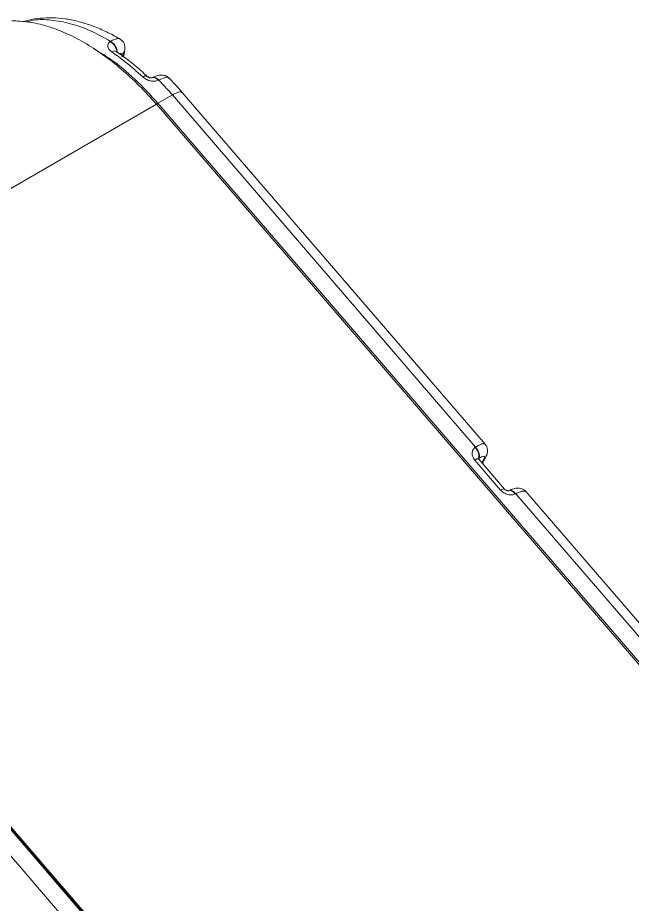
# Model space of a CAD drawing. Header units: millimetres. Extents: x 169 to 14583, y -399 to 10804.
# Drawn here: x 4141.7 to 4277.3, y 9072.3 to 9267.8 of the extents above; entities that cross this region are included whole.
import ezdxf

# ---------------------------------------------------------------- set-up
doc = ezdxf.new("R2010")
doc.units = ezdxf.units.MM
doc.header["$LTSCALE"] = 35

msp = doc.modelspace()

# ---------------------------------------------------------------- linework, layer by layer
at = {"color": 7, "linetype": 'Continuous', "lineweight": 18}
for p, q in [((4164.288, 9263.085), (4164.345, 9263.01)), ((4163.738, 9259.543), (4163.392, 9259.453)), ((4164.695, 9259.752), (4164.493, 9259.619)), ((4165.065, 9259.202), (4165.157, 9259.881)), ((4172.799, 9254.073), (4175.81, 9250.798)), ((4244.822, 9173.768), (4178.004, 9251.337)), ((4175.81, 9250.798), (4172.628, 9248.961)), ((4175.81, 9250.798), (4242.705, 9173.14)), ((4172.292, 9248.736), (4059.155, 9183.423)), ((4172.292, 9248.736), (4317.235, 9080.474)), ((4172.628, 9248.961), (4317.588, 9080.678)), ((4058.788, 9183.207), (4200.684, 9018.481)), ((4200.906, 9018.546), (4059.01, 9183.272)), ((4059.155, 9183.423), (4204.646, 9014.524)), ((4242.617, 9173.081), (4242.705, 9173.14)), ((4248.229, 9163.654), (4242.517, 9170.285)), ((4243.401, 9170.63), (4243.313, 9170.572)), ((4249.107, 9163.87), (4243.395, 9170.501)), ((4244.148, 9169.791), (4244.058, 9169.732)), ((4244.467, 9170.336), (4244.148, 9169.791)), ((4244.543, 9170.214), (4244.148, 9169.791)), ((4244.543, 9170.208), (4244.862, 9170.753)), ((4301.621, 9107.832), (4253.847, 9163.292)), ((4251.577, 9162.841), (4251.48, 9162.792)), ((4251.577, 9162.841), (4299.503, 9107.204)), ((4129.658, 9095.148), (4194.934, 9019.37))]:
    msp.add_line(p, q, dxfattribs=at)
at = {"color": 7, "linetype": 'Continuous', "lineweight": 18, "flags": 128}
for points in [[(4162.108, 9262.541), (4162.157, 9262.573), (4162.195, 9262.598)], [(4172.799, 9254.073), (4172.744, 9254.046), (4172.702, 9254.024)]]:
    msp.add_lwpolyline(points, dxfattribs=at)
at = {"color": 7, "linetype": 'Continuous', "lineweight": 18}
for points, knots in [([(4140.378, 9267.148), (4141.632, 9267.097), (4144.137, 9266.994), (4148.116, 9266.049), (4152.192, 9264.542), (4156.334, 9262.43), (4160.476, 9259.763), (4164.553, 9256.566), (4168.533, 9252.918), (4171.038, 9250.132), (4172.292, 9248.736)], [0, 0, 0, 0, 0.1252329, 0.2500261, 0.3748067, 0.5000011, 0.6252061, 0.7500049, 0.8748015, 1, 1, 1, 1]), ([(4164.279, 9263.083), (4163.993, 9263.253), (4162.77, 9263.977), (4160.588, 9265.065), (4157.74, 9266.226), (4154.897, 9267.082), (4152.089, 9267.626), (4149.339, 9267.855), (4146.688, 9267.745), (4144.568, 9267.447), (4143.384, 9267.07), (4143.007, 9266.95)], [0, 0, 0, 0, 0.0401289, 0.1711931, 0.3024227, 0.4332947, 0.563271, 0.6917202, 0.8180688, 0.9419931, 1, 1, 1, 1]), ([(4143.602, 9266.905), (4144.096, 9267.034), (4145.799, 9267.478), (4149.066, 9267.391), (4153.298, 9266.639), (4157.714, 9265.092), (4160.701, 9263.429), (4162.195, 9262.598)], [0, 0, 0, 0, 0.09274555, 0.31955916, 0.54637277, 0.77318639, 1, 1, 1, 1]), ([(4162.195, 9262.598), (4162.487, 9262.762), (4163.079, 9263.096), (4163.773, 9263.225), (4164.188, 9263.218), (4164.287, 9263.087), (4164.288, 9263.085)], [0, 0, 0, 0, 0.3263642, 0.6627947, 0.9957815, 1, 1, 1, 1]), ([(4165.36, 9261.157), (4165.352, 9261.322), (4165.334, 9261.683), (4165.105, 9262.288), (4164.744, 9262.804), (4164.394, 9262.99), (4164.271, 9263.055)], [0, 0, 0, 0, 0.2323011, 0.5114543, 0.8296139, 1, 1, 1, 1]), ([(4158.376, 9261.021), (4159.639, 9260.281), (4162.736, 9258.467), (4167.597, 9254.422), (4170.951, 9250.781), (4172.628, 9248.961)], [0, 0, 0, 0, 0.2563541, 0.628177, 1, 1, 1, 1]), ([(4162.447, 9260.283), (4162.207, 9260.478), (4161.737, 9260.859), (4161.487, 9261.505), (4161.576, 9262.001), (4161.825, 9262.334), (4162.013, 9262.472), (4162.108, 9262.541)], [0, 0, 0, 0, 0.2786936, 0.5459093, 0.7773637, 0.8876048, 1, 1, 1, 1]), ([(4162.108, 9262.541), (4162.278, 9262.431), (4162.639, 9262.196), (4163.134, 9261.594), (4163.446, 9260.931), (4163.572, 9260.458), (4163.56, 9260.274), (4163.559, 9260.254)], [0, 0, 0, 0, 0.2295016, 0.489025, 0.7629847, 0.9748939, 1, 1, 1, 1]), ([(4162.195, 9262.598), (4162.365, 9262.487), (4162.727, 9262.252), (4163.219, 9261.652), (4163.539, 9260.985), (4163.668, 9260.443), (4163.644, 9260.195), (4163.636, 9260.11)], [0, 0, 0, 0, 0.2115101, 0.4506977, 0.7031985, 0.8985126, 1, 1, 1, 1]), ([(4165.337, 9261.19), (4165.345, 9261.133), (4165.383, 9260.826), (4165.186, 9260.282), (4164.853, 9259.923), (4164.695, 9259.752)], [0, 0, 0, 0, 0.1069696, 0.5749379, 1, 1, 1, 1]), ([(4165.149, 9259.851), (4165.212, 9260.116), (4165.34, 9260.662), (4165.353, 9261.018), (4165.36, 9261.201)], [0, 0, 0, 0, 0.4864522, 1, 1, 1, 1]), ([(4162.447, 9260.283), (4162.664, 9260.383), (4163.057, 9260.565), (4163.314, 9260.418), (4163.428, 9260.352)], [0, 0, 0, 0, 0.551468, 1, 1, 1, 1]), ([(4169.266, 9254.781), (4168.012, 9255.913), (4165.774, 9257.934), (4163.463, 9259.565), (4162.447, 9260.283)], [0, 0, 0, 0, 0.5599409, 1, 1, 1, 1]), ([(4170.212, 9254.925), (4169.759, 9255.343), (4168.449, 9256.553), (4166.198, 9258.433), (4164.375, 9259.725), (4163.446, 9260.383)], [0, 0, 0, 0, 0.2056571, 0.5955258, 1, 1, 1, 1]), ([(4164.12, 9259.891), (4164.242, 9259.932), (4164.597, 9260.055), (4164.656, 9259.872), (4164.695, 9259.752)], [0, 0, 0, 0, 0.3431435, 1, 1, 1, 1]), ([(4165.128, 9259.91), (4165.112, 9259.814), (4165.067, 9259.54), (4164.821, 9259.349), (4164.662, 9259.224)], [0, 0, 0, 0, 0.3512134, 1, 1, 1, 1]), ([(4170.18, 9254.882), (4170.149, 9254.929), (4170.065, 9255.053), (4169.725, 9255.008), (4169.415, 9254.855), (4169.266, 9254.781)], [0, 0, 0, 0, 0.2430027, 0.6362441, 1, 1, 1, 1]), ([(4175.205, 9254.382), (4174.961, 9254.598), (4174.465, 9255.036), (4173.46, 9255.213), (4172.419, 9255.079), (4171.738, 9254.777), (4171.402, 9254.628)], [0, 0, 0, 0, 0.2464834, 0.5018808, 0.7544312, 1, 1, 1, 1]), ([(4172.702, 9254.024), (4172.449, 9253.934), (4171.939, 9253.752), (4170.989, 9253.836), (4170.031, 9254.174), (4169.524, 9254.576), (4169.266, 9254.781)], [0, 0, 0, 0, 0.2378288, 0.4811771, 0.7360747, 1, 1, 1, 1]), ([(4171.309, 9254.581), (4171.285, 9254.571), (4171.236, 9254.551), (4171.129, 9254.538), (4170.998, 9254.542), (4170.848, 9254.57), (4170.685, 9254.622), (4170.518, 9254.7), (4170.355, 9254.801), (4170.26, 9254.883), (4170.213, 9254.924)], [0, 0, 0, 0, 0.1113552, 0.2254283, 0.3431442, 0.4652393, 0.592156, 0.7239352, 0.8601642, 1, 1, 1, 1]), ([(4172.702, 9254.024), (4172.526, 9254.19), (4172.165, 9254.531), (4171.653, 9254.696), (4171.404, 9254.602), (4171.305, 9254.564)], [0, 0, 0, 0, 0.3622771, 0.7455795, 1, 1, 1, 1]), ([(4171.41, 9254.616), (4171.421, 9254.626), (4171.549, 9254.749), (4171.908, 9254.696), (4172.385, 9254.482), (4172.664, 9254.206), (4172.799, 9254.073)], [0, 0, 0, 0, 0.0352136, 0.4183244, 0.7184015, 1, 1, 1, 1]), ([(4175.037, 9254.43), (4175.004, 9254.498), (4174.883, 9254.748), (4174.109, 9254.673), (4173.233, 9254.272), (4172.799, 9254.073)], [0, 0, 0, 0, 0.1566609, 0.5826948, 1, 1, 1, 1]), ([(4178.003, 9251.338), (4177.576, 9251.827), (4176.587, 9252.958), (4175.56, 9254.019), (4174.976, 9254.621)], [0, 0, 0, 0, 0.4324153, 1, 1, 1, 1]), ([(4177.914, 9251.259), (4177.862, 9251.349), (4177.735, 9251.569), (4176.961, 9251.396), (4176.194, 9250.997), (4175.81, 9250.798)], [0, 0, 0, 0, 0.2574123, 0.6287062, 1, 1, 1, 1]), ([(4172.628, 9248.961), (4172.574, 9248.926), (4172.465, 9248.856), (4172.338, 9248.749), (4172.288, 9248.695), (4172.283, 9248.69)], [0, 0, 0, 0, 0.4753585, 0.9507143, 1, 1, 1, 1]), ([(4242.517, 9170.285), (4242.346, 9170.532), (4242.005, 9171.024), (4241.891, 9171.834), (4242.043, 9172.44), (4242.317, 9172.849), (4242.516, 9173.004), (4242.617, 9173.081)], [0, 0, 0, 0, 0.24987671, 0.49896483, 0.74819938, 0.87346034, 1, 1, 1, 1]), ([(4242.617, 9173.081), (4242.801, 9172.852), (4243.168, 9172.394), (4243.436, 9171.636), (4243.487, 9170.998), (4243.371, 9170.714), (4243.313, 9170.572)], [0, 0, 0, 0, 0.27961877, 0.5592377, 0.7796191, 1, 1, 1, 1]), ([(4242.705, 9173.14), (4242.974, 9173.299), (4243.498, 9173.608), (4244.117, 9173.849), (4244.531, 9173.897), (4244.785, 9173.882), (4244.796, 9173.767), (4244.798, 9173.749)], [0, 0, 0, 0, 0.2614473, 0.5084932, 0.7411288, 0.9593454, 1, 1, 1, 1]), ([(4242.705, 9173.14), (4242.883, 9172.919), (4243.253, 9172.46), (4243.528, 9171.689), (4243.574, 9171.046), (4243.457, 9170.765), (4243.401, 9170.63)], [0, 0, 0, 0, 0.2702613, 0.5624294, 0.7897364, 1, 1, 1, 1]), ([(4244.862, 9170.753), (4245.011, 9171.058), (4245.302, 9171.656), (4245.365, 9172.539), (4245.189, 9173.289), (4244.883, 9173.678), (4244.744, 9173.854)], [0, 0, 0, 0, 0.2837144, 0.5549998, 0.7976107, 1, 1, 1, 1]), ([(4243.401, 9170.63), (4243.68, 9170.796), (4244.237, 9171.127), (4244.646, 9171.13), (4244.727, 9170.855), (4244.554, 9170.509), (4244.467, 9170.336)], [0, 0, 0, 0, 0.2796847, 0.5593155, 0.7796621, 1, 1, 1, 1]), ([(4242.517, 9170.285), (4242.69, 9170.373), (4243.035, 9170.549), (4243.325, 9170.594), (4243.358, 9170.503), (4243.367, 9170.478)], [0, 0, 0, 0, 0.42179208, 0.84358416, 1, 1, 1, 1]), ([(4243.394, 9170.501), (4243.368, 9170.536), (4243.307, 9170.613), (4243.278, 9170.689), (4243.278, 9170.689), (4243.278, 9170.689)], [0, 0, 0, 0, 0.29813669, 0.6713604, 1, 1, 1, 1]), ([(4244.321, 9169.426), (4244.334, 9169.544), (4244.376, 9169.915), (4244.473, 9170.085), (4244.539, 9170.201)], [0, 0, 0, 0, 0.3187878, 1, 1, 1, 1]), ([(4244.853, 9170.757), (4244.847, 9170.74), (4244.784, 9170.559), (4244.618, 9170.442), (4244.467, 9170.336)], [0, 0, 0, 0, 0.09330551, 1, 1, 1, 1]), ([(4248.229, 9163.654), (4248.42, 9163.75), (4248.802, 9163.941), (4249.073, 9163.962), (4249.093, 9163.87), (4249.095, 9163.861)], [0, 0, 0, 0, 0.4723279, 0.9446561, 1, 1, 1, 1]), ([(4251.48, 9162.792), (4251.224, 9162.706), (4250.713, 9162.532), (4249.796, 9162.653), (4249.069, 9162.957), (4248.549, 9163.318), (4248.336, 9163.542), (4248.229, 9163.654)], [0, 0, 0, 0, 0.2498767, 0.4989648, 0.7481994, 0.8734603, 1, 1, 1, 1]), ([(4249.955, 9163.495), (4249.957, 9163.496), (4249.964, 9163.499), (4249.914, 9163.486), (4249.784, 9163.491), (4249.614, 9163.53), (4249.43, 9163.609), (4249.262, 9163.718), (4249.159, 9163.811), (4249.116, 9163.86), (4249.106, 9163.87)], [0, 0, 0, 0, 0.0518235, 0.244989, 0.396863, 0.5465322, 0.6860524, 0.8236131, 0.9631915, 1, 1, 1, 1]), ([(4250.063, 9163.515), (4250.037, 9163.519), (4249.994, 9163.523), (4249.968, 9163.494), (4249.958, 9163.482)], [0, 0, 0, 0, 0.6217294, 1, 1, 1, 1]), ([(4253.925, 9163.197), (4253.68, 9163.435), (4253.185, 9163.917), (4252.144, 9164.124), (4251.079, 9163.996), (4250.391, 9163.693), (4250.054, 9163.545)], [0, 0, 0, 0, 0.2514458, 0.5088299, 0.7594871, 1, 1, 1, 1]), ([(4251.48, 9162.792), (4251.316, 9162.972), (4250.987, 9163.33), (4250.464, 9163.588), (4250.189, 9163.538), (4250.063, 9163.515)], [0, 0, 0, 0, 0.35185068, 0.70370136, 1, 1, 1, 1]), ([(4250.066, 9163.526), (4250.082, 9163.547), (4250.105, 9163.579), (4250.145, 9163.573), (4250.159, 9163.571)], [0, 0, 0, 0, 0.6702051, 1, 1, 1, 1]), ([(4250.159, 9163.571), (4250.327, 9163.588), (4250.636, 9163.619), (4251.156, 9163.311), (4251.44, 9162.993), (4251.577, 9162.841)], [0, 0, 0, 0, 0.3836774, 0.7038417, 1, 1, 1, 1]), ([(4253.823, 9163.272), (4253.82, 9163.292), (4253.8, 9163.417), (4253.523, 9163.458), (4253.075, 9163.449), (4252.417, 9163.255), (4251.862, 9162.981), (4251.577, 9162.841)], [0, 0, 0, 0, 0.0406343, 0.2588521, 0.4914916, 0.7385439, 1, 1, 1, 1])]:
    msp.add_open_spline(points, degree=3, knots=knots, dxfattribs=at)

doc.saveas('drawing.dxf')
